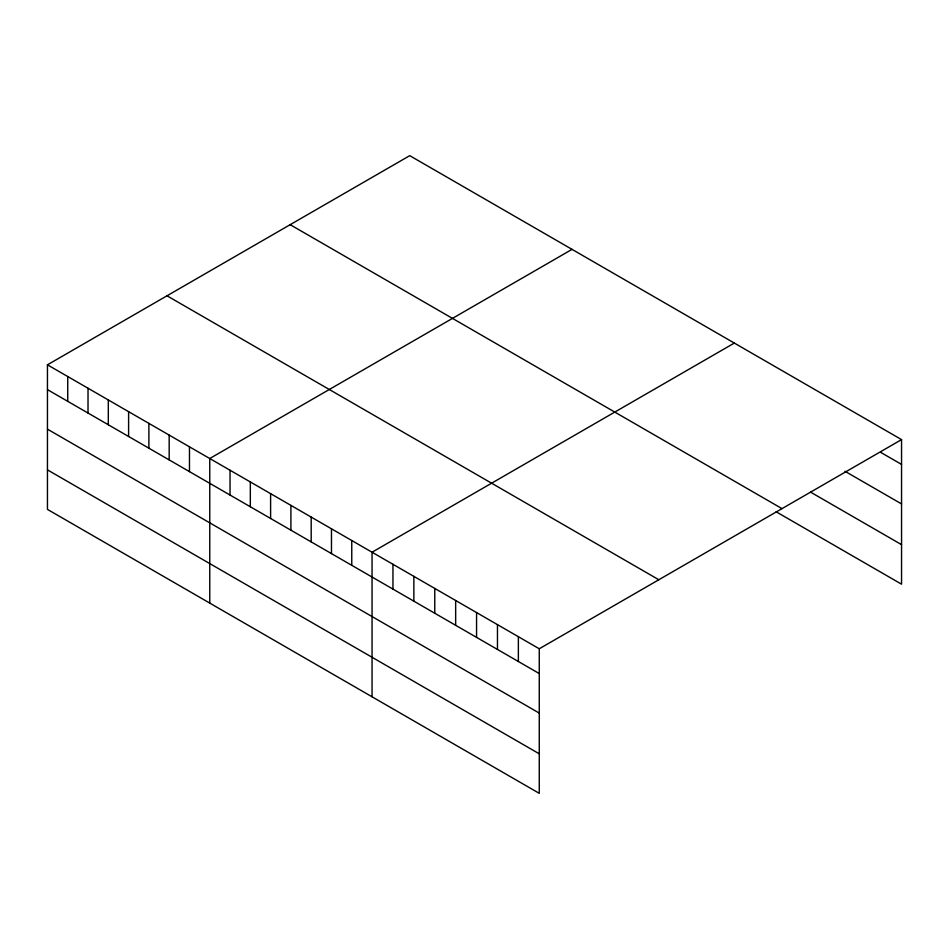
<?xml version="1.0" encoding="UTF-8"?>
<svg xmlns="http://www.w3.org/2000/svg" width="949" height="949" viewBox="0 0 949 949"><rect width="100%" height="100%" fill="white"/><g stroke="black" fill="none" stroke-linecap="round" stroke-linejoin="round"><path stroke-width="1.42" d="M47.45 364.819L539.269 648.772L539.269 793.34L47.45 509.388L47.45 364.819L409.731 155.66L901.55 439.612L901.55 584.181L776.14 511.772M572.033 249.362L209.753 458.521L209.753 603.089M734.336 343.063L372.055 552.223L372.055 696.803M539.269 648.772L901.55 439.612M880.648 452.341L901.55 464.405M844.99 471.285L901.55 503.931M810.565 492.128L901.55 544.655M290.18 224.688L782 508.628M167 295.791L658.82 579.744M47.45 389.624L539.269 673.576M47.45 429.15L539.269 713.09M47.45 469.874L539.269 753.814M518.368 636.696L518.368 661.5M497.466 624.632L497.466 649.436M476.564 612.568L476.564 637.372M455.662 600.503L455.662 625.296M434.761 588.427L434.761 613.232M413.859 576.363L413.859 601.168M392.957 564.299L392.957 589.092M351.759 540.515L351.759 565.319M331.474 528.807L331.474 553.599M311.189 517.086L311.189 541.891M290.904 505.378L290.904 530.183M270.607 493.658L270.607 518.462M250.322 481.95L250.322 506.754M230.038 470.241L230.038 495.034M189.468 446.813L189.468 471.617M169.171 435.093L169.171 459.897M148.886 423.384L148.886 448.189M128.601 411.676L128.601 436.469M108.316 399.956L108.316 424.761M88.02 388.248L88.02 413.052M67.735 376.528L67.735 401.332"/></g></svg>
